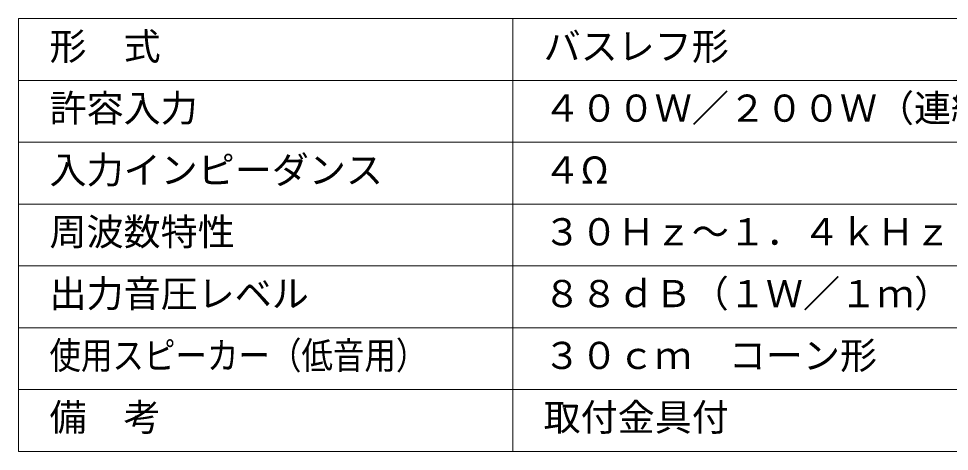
# Model space of a CAD drawing. Units: millimetres, scale not verified. Extents: x -62 to 63, y -56 to 57.
# Drawn here: x -62.5 to 12.9, y -56.5 to -21.5 of the extents above; entities that cross this region are included whole.
import ezdxf
from ezdxf.enums import TextEntityAlignment as Align

# ---------------------------------------------------------------- set-up
doc = ezdxf.new("R2010")
doc.units = ezdxf.units.MM
doc.header["$LTSCALE"] = 0.125
doc.layers.add('0-1_WAKU', color=1, linetype='Continuous', lineweight=18)
doc.layers.add('0-2_MOJI1', color=7, linetype='Continuous')
doc.styles.add('ＭＳ ゴシック', font='')
doc.styles.get('ＭＳ ゴシック').set_extended_font_data('MS Gothic')

msp = doc.modelspace()

# ---------------------------------------------------------------- linework, layer by layer
at = {"layer": '0-1_WAKU', "color": 4}
for p, q in [((-62.495, -21.4993), (-62.495, -56.4993)), ((62.505, -21.4993), (-62.495, -21.4993)), ((-22.495, -56.4993), (-22.495, -21.4993)), ((-62.495, -56.4993), (62.505, -56.4993))]:
    msp.add_line(p, q, dxfattribs=at)
at = {"layer": '0-1_WAKU'}
for p, q in [((-62.495, -26.4993), (62.505, -26.4993)), ((-62.495, -31.4993), (62.505, -31.4993)), ((-62.495, -36.4993), (62.505, -36.4993)), ((-62.495, -41.4993), (62.505, -41.4993)), ((-62.495, -46.4993), (62.505, -46.4993)), ((-62.495, -51.4993), (62.505, -51.4993))]:
    msp.add_line(p, q, dxfattribs=at)

# ---------------------------------------------------------------- texts
at = {"layer": '0-2_MOJI1', "style": 'ＭＳ ゴシック'}
for s, p in [('形\u3000式', (-59.995, -25.4993)), ('バスレフ形', (-19.995, -25.4993)), ('許容入力', (-59.995, -30.4993)), ('４００Ｗ／２００Ｗ（連続プログラム／ＲＭＳ）', (-19.995, -30.4993)), ('入力インピーダンス', (-59.995, -35.4993)), ('４Ω', (-19.995, -35.4993)), ('周波数特性', (-59.995, -40.4993)), ('３０Ｈｚ～１．４ｋＨｚ', (-19.995, -40.4993)), ('出力音圧レベル', (-59.995, -45.4993)), ('８８ｄＢ（１Ｗ／１ｍ）', (-19.995, -45.4993)), ('３０ｃｍ\u3000コーン形', (-19.995, -50.4993)), ('備\u3000考', (-59.995, -55.4993)), ('取付金具付', (-19.995, -55.4993))]:
    msp.add_text(s, height=2.199, dxfattribs=at).set_placement(p, align=Align.BOTTOM_LEFT)
at = {"layer": '0-2_MOJI1', "style": 'ＭＳ ゴシック', "width": 0.85}
msp.add_text('使用スピーカー（低音用）', height=2.199, dxfattribs=at).set_placement((-59.995, -50.4993), align=Align.BOTTOM_LEFT)

doc.saveas('drawing.dxf')
